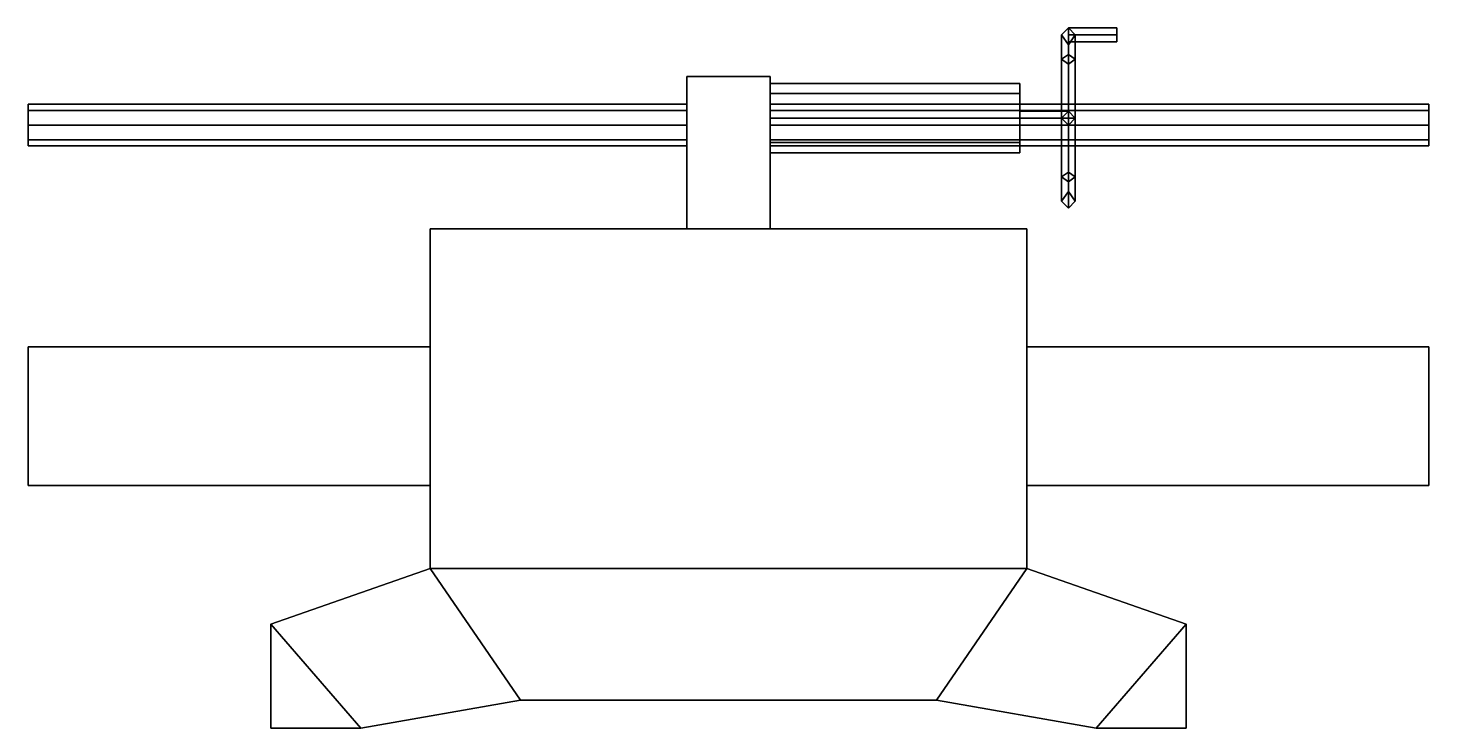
# Model space of a CAD drawing. Extents: x -1.01 to 1.01, y -0.45 to 0.56.
import ezdxf

# ---------------------------------------------------------------- set-up
doc = ezdxf.new("R2010")
doc.units = 0
doc.layers.get('0').update_dxf_attribs({"linetype": 'CONTINUOUS'})

msp = doc.modelspace()

# ---------------------------------------------------------------- linework, layer by layer
for points in [[(0.49, 0.5219, -0.0419), (0.48, 0.5149, -0.0349), (0.48, 0.55, 0.05), (0.49, 0.56, 0.05)], [(0.49, 0.56, 0.05), (0.48, 0.55, 0.05), (0.48, 0.5149, 0.1349), (0.49, 0.5219, 0.1419)], [(0.49, 0.3241, 0.04), (0.48, 0.31, 0.05), (0.48, 0.55, 0.05), (0.49, 0.5359, 0.04)], [(0.48, 0.31, 0.05), (0.49, 0.3241, 0.06), (0.49, 0.5359, 0.06), (0.48, 0.55, 0.05)], [(0.48, 0.5149, -0.0349), (0.49, 0.5078, -0.0278), (0.49, 0.5359, 0.04), (0.48, 0.55, 0.05)], [(0.48, 0.55, 0.05), (0.49, 0.5359, 0.06), (0.49, 0.5078, 0.1278), (0.48, 0.5149, 0.1349)], [(0.5, 0.5149, -0.0349), (0.49, 0.5219, -0.0419), (0.49, 0.56, 0.05), (0.5, 0.55, 0.05)], [(0.5, 0.55, 0.05), (0.49, 0.56, 0.05), (0.49, 0.5219, 0.1419), (0.5, 0.5149, 0.1349)], [(0.56, 0.55, 0.06), (0.56, 0.56, 0.05), (0.49, 0.56, 0.05), (0.49, 0.55, 0.06)], [(0.56, 0.56, 0.05), (0.56, 0.55, 0.04), (0.49, 0.55, 0.04), (0.49, 0.56, 0.05)], [(0.5, 0.31, 0.05), (0.49, 0.3241, 0.04), (0.49, 0.5359, 0.04), (0.5, 0.55, 0.05)], [(0.49, 0.3241, 0.06), (0.5, 0.31, 0.05), (0.5, 0.55, 0.05), (0.49, 0.5359, 0.06)], [(0.49, 0.5078, -0.0278), (0.5, 0.5149, -0.0349), (0.5, 0.55, 0.05), (0.49, 0.5359, 0.04)], [(0.49, 0.5359, 0.06), (0.5, 0.55, 0.05), (0.5, 0.5149, 0.1349), (0.49, 0.5078, 0.1278)], [(0.56, 0.54, 0.05), (0.56, 0.55, 0.06), (0.49, 0.55, 0.06), (0.49, 0.54, 0.05)], [(0.56, 0.55, 0.04), (0.56, 0.54, 0.05), (0.49, 0.54, 0.05), (0.49, 0.55, 0.04)], [(0.56, 0.54, 0.05), (0.56, 0.55, 0.04), (0.56, 0.56, 0.05), (0.56, 0.55, 0.06)], [(0.49, 0.43, -0.08), (0.48, 0.43, -0.07), (0.48, 0.5149, -0.0349), (0.49, 0.5219, -0.0419)], [(0.49, 0.5219, 0.1419), (0.48, 0.5149, 0.1349), (0.48, 0.43, 0.17), (0.49, 0.43, 0.18)], [(0.48, 0.43, -0.07), (0.49, 0.44, -0.0559), (0.49, 0.5078, -0.0278), (0.48, 0.5149, -0.0349)], [(0.48, 0.5149, 0.1349), (0.49, 0.5078, 0.1278), (0.49, 0.44, 0.1559), (0.48, 0.43, 0.17)], [(0.5, 0.43, -0.07), (0.49, 0.43, -0.08), (0.49, 0.5219, -0.0419), (0.5, 0.5149, -0.0349)], [(0.5, 0.5149, 0.1349), (0.49, 0.5219, 0.1419), (0.49, 0.43, 0.18), (0.5, 0.43, 0.17)], [(0.49, 0.44, -0.0559), (0.5, 0.43, -0.07), (0.5, 0.5149, -0.0349), (0.49, 0.5078, -0.0278)], [(0.49, 0.5078, 0.1278), (0.5, 0.5149, 0.1349), (0.5, 0.43, 0.17), (0.49, 0.44, 0.1559)], [(-0.06, 0.49, -0.16), (-0.06, 0.27, -0.16), (-0.06, 0.27, 0.24), (-0.06, 0.49, 0.07)], [(0.06, 0.49, 0.07), (0.06, 0.49, -0.16), (-0.06, 0.49, -0.16), (-0.06, 0.49, 0.07)], [(0.06, 0.49, -0.16), (0.06, 0.27, -0.16), (-0.06, 0.27, -0.16), (-0.06, 0.49, -0.16)], [(-0.06, 0.49, 0.07), (-0.06, 0.27, 0.24), (0.06, 0.27, 0.24), (0.06, 0.49, 0.07)], [(0.06, 0.27, 0.24), (0.06, 0.27, -0.16), (0.06, 0.49, -0.16), (0.06, 0.49, 0.07)], [(0.42, 0.4654, 0.0854), (0.42, 0.48, 0.05), (0.06, 0.48, 0.05), (0.06, 0.4654, 0.0854)], [(0.42, 0.48, 0.05), (0.42, 0.4654, 0.0146), (0.06, 0.4654, 0.0146), (0.06, 0.48, 0.05)], [(0.42, 0.43, 0.1), (0.42, 0.4654, 0.0854), (0.06, 0.4654, 0.0854), (0.06, 0.43, 0.1)], [(0.42, 0.4654, 0.0146), (0.42, 0.43), (0.06, 0.43), (0.06, 0.4654, 0.0146)], [(0.42, 0.3946, 0.0854), (0.42, 0.48, 0.05), (0.42, 0.4654, 0.0854), (0.42, 0.43, 0.1)], [(0.42, 0.38, 0.05), (0.42, 0.4654, 0.0146), (0.42, 0.48, 0.05), (0.42, 0.3946, 0.0854)], [(0.42, 0.3946, 0.0146), (0.42, 0.43), (0.42, 0.4654, 0.0146), (0.42, 0.38, 0.05)], [(-0.06, 0.4412, -0.0988), (-0.06, 0.45, -0.12), (-1.01, 0.45, -0.12), (-1.01, 0.4412, -0.0988)], [(-0.06, 0.45, -0.12), (-0.06, 0.4412, -0.1412), (-1.01, 0.4412, -0.1412), (-1.01, 0.45, -0.12)], [(1.01, 0.4412, -0.0988), (1.01, 0.45, -0.12), (0.06, 0.45, -0.12), (0.06, 0.4412, -0.0988)], [(1.01, 0.45, -0.12), (1.01, 0.4412, -0.1412), (0.06, 0.4412, -0.1412), (0.06, 0.45, -0.12)], [(-0.06, 0.42, -0.09), (-0.06, 0.4412, -0.0988), (-1.01, 0.4412, -0.0988), (-1.01, 0.42, -0.09)], [(-0.06, 0.4412, -0.1412), (-0.06, 0.42, -0.15), (-1.01, 0.42, -0.15), (-1.01, 0.4412, -0.1412)], [(1.01, 0.4412, -0.1412), (1.01, 0.42, -0.15), (0.06, 0.42, -0.15), (0.06, 0.4412, -0.1412)], [(1.01, 0.42, -0.09), (1.01, 0.4412, -0.0988), (0.06, 0.4412, -0.0988), (0.06, 0.42, -0.09)], [(0.42, 0.3946, 0.0854), (0.42, 0.43, 0.1), (0.06, 0.43, 0.1), (0.06, 0.3946, 0.0854)], [(0.42, 0.43), (0.42, 0.3946, 0.0146), (0.06, 0.3946, 0.0146), (0.06, 0.43)], [(0.49, 0.43, 0.06), (0.49, 0.44, 0.05), (0.42, 0.44, 0.05), (0.42, 0.43, 0.06)], [(0.49, 0.44, 0.05), (0.49, 0.43, 0.04), (0.42, 0.43, 0.04), (0.42, 0.44, 0.05)], [(0.49, 0.42, 0.05), (0.49, 0.43, 0.06), (0.42, 0.43, 0.06), (0.42, 0.42, 0.05)], [(0.49, 0.43, 0.04), (0.49, 0.42, 0.05), (0.42, 0.42, 0.05), (0.42, 0.43, 0.04)], [(0.49, 0.44, -0.0559), (0.48, 0.43, -0.07), (0.48, 0.43, 0.17), (0.49, 0.44, 0.1559)], [(0.48, 0.43, -0.07), (0.49, 0.42, -0.0559), (0.49, 0.42, 0.1559), (0.48, 0.43, 0.17)], [(0.48, 0.3451, -0.0349), (0.49, 0.3522, -0.0278), (0.49, 0.42, -0.0559), (0.48, 0.43, -0.07)], [(0.49, 0.3381, -0.0419), (0.48, 0.3451, -0.0349), (0.48, 0.43, -0.07), (0.49, 0.43, -0.08)], [(0.48, 0.43, 0.17), (0.49, 0.42, 0.1559), (0.49, 0.3522, 0.1278), (0.48, 0.3451, 0.1349)], [(0.49, 0.43, 0.18), (0.48, 0.43, 0.17), (0.48, 0.3451, 0.1349), (0.49, 0.3381, 0.1419)], [(0.5, 0.43, -0.07), (0.49, 0.44, -0.0559), (0.49, 0.44, 0.1559), (0.5, 0.43, 0.17)], [(0.49, 0.42, -0.0559), (0.5, 0.43, -0.07), (0.5, 0.43, 0.17), (0.49, 0.42, 0.1559)], [(0.49, 0.3522, -0.0278), (0.5, 0.3451, -0.0349), (0.5, 0.43, -0.07), (0.49, 0.42, -0.0559)], [(0.5, 0.3451, -0.0349), (0.49, 0.3381, -0.0419), (0.49, 0.43, -0.08), (0.5, 0.43, -0.07)], [(0.49, 0.42, 0.1559), (0.5, 0.43, 0.17), (0.5, 0.3451, 0.1349), (0.49, 0.3522, 0.1278)], [(0.5, 0.43, 0.17), (0.49, 0.43, 0.18), (0.49, 0.3381, 0.1419), (0.5, 0.3451, 0.1349)], [(-0.06, 0.3988, -0.0988), (-0.06, 0.42, -0.09), (-1.01, 0.42, -0.09), (-1.01, 0.3988, -0.0988)], [(-0.06, 0.42, -0.15), (-0.06, 0.3988, -0.1412), (-1.01, 0.3988, -0.1412), (-1.01, 0.42, -0.15)], [(1.01, 0.42, -0.15), (1.01, 0.3988, -0.1412), (0.06, 0.3988, -0.1412), (0.06, 0.42, -0.15)], [(1.01, 0.3988, -0.0988), (1.01, 0.42, -0.09), (0.06, 0.42, -0.09), (0.06, 0.3988, -0.0988)], [(-0.06, 0.39, -0.12), (-0.06, 0.3988, -0.0988), (-1.01, 0.3988, -0.0988), (-1.01, 0.39, -0.12)], [(-0.06, 0.3988, -0.1412), (-0.06, 0.39, -0.12), (-1.01, 0.39, -0.12), (-1.01, 0.3988, -0.1412)], [(1.01, 0.39, -0.12), (1.01, 0.3988, -0.0988), (0.06, 0.3988, -0.0988), (0.06, 0.39, -0.12)], [(1.01, 0.3988, -0.1412), (1.01, 0.39, -0.12), (0.06, 0.39, -0.12), (0.06, 0.3988, -0.1412)], [(0.42, 0.38, 0.05), (0.42, 0.3946, 0.0854), (0.06, 0.3946, 0.0854), (0.06, 0.38, 0.05)], [(0.42, 0.3946, 0.0146), (0.42, 0.38, 0.05), (0.06, 0.38, 0.05), (0.06, 0.3946, 0.0146)], [(0.48, 0.31, 0.05), (0.49, 0.3241, 0.04), (0.49, 0.3522, -0.0278), (0.48, 0.3451, -0.0349)], [(0.48, 0.3451, 0.1349), (0.49, 0.3522, 0.1278), (0.49, 0.3241, 0.06), (0.48, 0.31, 0.05)], [(0.49, 0.3, 0.05), (0.48, 0.31, 0.05), (0.48, 0.3451, -0.0349), (0.49, 0.3381, -0.0419)], [(0.49, 0.3381, 0.1419), (0.48, 0.3451, 0.1349), (0.48, 0.31, 0.05), (0.49, 0.3, 0.05)], [(0.49, 0.3241, 0.04), (0.5, 0.31, 0.05), (0.5, 0.3451, -0.0349), (0.49, 0.3522, -0.0278)], [(0.49, 0.3522, 0.1278), (0.5, 0.3451, 0.1349), (0.5, 0.31, 0.05), (0.49, 0.3241, 0.06)], [(0.5, 0.31, 0.05), (0.49, 0.3, 0.05), (0.49, 0.3381, -0.0419), (0.5, 0.3451, -0.0349)], [(0.5, 0.3451, 0.1349), (0.49, 0.3381, 0.1419), (0.49, 0.3, 0.05), (0.5, 0.31, 0.05)], [(-0.43, 0.27, -0.27), (-0.43, -0.22, -0.27), (-0.43, -0.22, 0.24), (-0.43, 0.27, 0.24)], [(0.06, 0.27, -0.16), (0.43, 0.27, -0.27), (-0.43, 0.27, -0.27), (-0.06, 0.27, -0.16)], [(0.43, 0.27, -0.27), (0.43, -0.22, -0.27), (-0.43, -0.22, -0.27), (-0.43, 0.27, -0.27)], [(-0.43, 0.27, 0.24), (-0.43, -0.22, 0.24), (0.43, -0.22, 0.24), (0.43, 0.27, 0.24)], [(-0.06, 0.27, 0.24), (-0.06, 0.27, -0.16), (-0.43, 0.27, -0.27), (-0.43, 0.27, 0.24)], [(0.43, 0.27, 0.24), (0.43, 0.27, -0.27), (0.06, 0.27, -0.16), (0.06, 0.27, 0.24)], [(0.43, -0.22, 0.24), (0.43, -0.22, -0.27), (0.43, 0.27, -0.27), (0.43, 0.27, 0.24)], [(-1.01, 0.1, 0.06), (-1.01, -0.1, 0.06), (-0.43, -0.1, 0.06), (-0.43, 0.1, 0.06)], [(-0.43, 0.1, 0.06), (-0.43, 0.1, -0.06), (-1.01, 0.1, -0.06), (-1.01, 0.1, 0.06)], [(-0.43, 0.1, -0.06), (-0.43, -0.1, -0.06), (-1.01, -0.1, -0.06), (-1.01, 0.1, -0.06)], [(1.01, 0.1, 0.06), (1.01, 0.1, -0.06), (0.43, 0.1, -0.06), (0.43, 0.1, 0.06)], [(1.01, 0.1, -0.06), (1.01, -0.1, -0.06), (0.43, -0.1, -0.06), (0.43, 0.1, -0.06)], [(0.43, 0.1, 0.06), (0.43, -0.1, 0.06), (1.01, -0.1, 0.06), (1.01, 0.1, 0.06)], [(-1.01, -0.1, 0.06), (-1.01, -0.1, -0.06), (-0.43, -0.1, -0.06), (-0.43, -0.1, 0.06)], [(0.43, -0.1, 0.06), (0.43, -0.1, -0.06), (1.01, -0.1, -0.06), (1.01, -0.1, 0.06)], [(-0.43, -0.22, 0.15), (-0.43, -0.22, -0.18), (-0.66, -0.3, -0.18), (-0.66, -0.3, 0.15)], [(-0.43, -0.22, 0.15), (-0.66, -0.3, 0.15), (-0.53, -0.45, 0.15), (-0.3, -0.41, 0.15)], [(-0.66, -0.3, -0.18), (-0.43, -0.22, -0.18), (-0.3, -0.41, -0.18), (-0.53, -0.45, -0.18)], [(-0.43, -0.22, 0.24), (-0.43, -0.22, 0.15), (-0.3, -0.41, 0.15), (-0.3, -0.41, 0.24)], [(-0.43, -0.22, -0.18), (-0.43, -0.22, -0.27), (-0.3, -0.41, -0.27), (-0.3, -0.41, -0.18)], [(-0.43, -0.22, 0.24), (-0.3, -0.41, 0.24), (0.3, -0.41, 0.24), (0.43, -0.22, 0.24)], [(-0.3, -0.41, -0.27), (-0.43, -0.22, -0.27), (0.43, -0.22, -0.27), (0.3, -0.41, -0.27)], [(0.43, -0.22, 0.15), (0.43, -0.22, 0.24), (0.3, -0.41, 0.24), (0.3, -0.41, 0.15)], [(0.43, -0.22, -0.27), (0.43, -0.22, -0.18), (0.3, -0.41, -0.18), (0.3, -0.41, -0.27)], [(0.66, -0.3, 0.15), (0.43, -0.22, 0.15), (0.3, -0.41, 0.15), (0.53, -0.45, 0.15)], [(0.43, -0.22, -0.18), (0.66, -0.3, -0.18), (0.53, -0.45, -0.18), (0.3, -0.41, -0.18)], [(0.43, -0.22, -0.18), (0.43, -0.22, 0.15), (0.66, -0.3, 0.15), (0.66, -0.3, -0.18)], [(-0.66, -0.3, 0.15), (-0.66, -0.3, -0.18), (-0.66, -0.45, -0.18), (-0.66, -0.45, 0.15)], [(-0.66, -0.3, 0.15), (-0.66, -0.45, 0.15), (-0.66, -0.45, 0.15), (-0.53, -0.45, 0.15)], [(-0.66, -0.45, -0.18), (-0.66, -0.3, -0.18), (-0.53, -0.45, -0.18), (-0.66, -0.45, -0.18)], [(0.66, -0.45, 0.15), (0.66, -0.3, 0.15), (0.53, -0.45, 0.15), (0.66, -0.45, 0.15)], [(0.66, -0.3, -0.18), (0.66, -0.45, -0.18), (0.66, -0.45, -0.18), (0.53, -0.45, -0.18)], [(0.66, -0.3, -0.18), (0.66, -0.3, 0.15), (0.66, -0.45, 0.15), (0.66, -0.45, -0.18)], [(-0.53, -0.45, 0.15), (-0.53, -0.45, -0.18), (-0.3, -0.41, -0.18), (-0.3, -0.41, 0.15)], [(-0.3, -0.41, 0.24), (-0.3, -0.41, -0.27), (0.3, -0.41, -0.27), (0.3, -0.41, 0.24)], [(0.53, -0.45, -0.18), (0.53, -0.45, 0.15), (0.3, -0.41, 0.15), (0.3, -0.41, -0.18)], [(-0.66, -0.45, 0.15), (-0.66, -0.45, -0.18), (-0.53, -0.45, -0.18), (-0.53, -0.45, 0.15)], [(0.66, -0.45, -0.18), (0.66, -0.45, 0.15), (0.53, -0.45, 0.15), (0.53, -0.45, -0.18)]]:
    msp.add_3dface(points)

doc.saveas('drawing.dxf')
